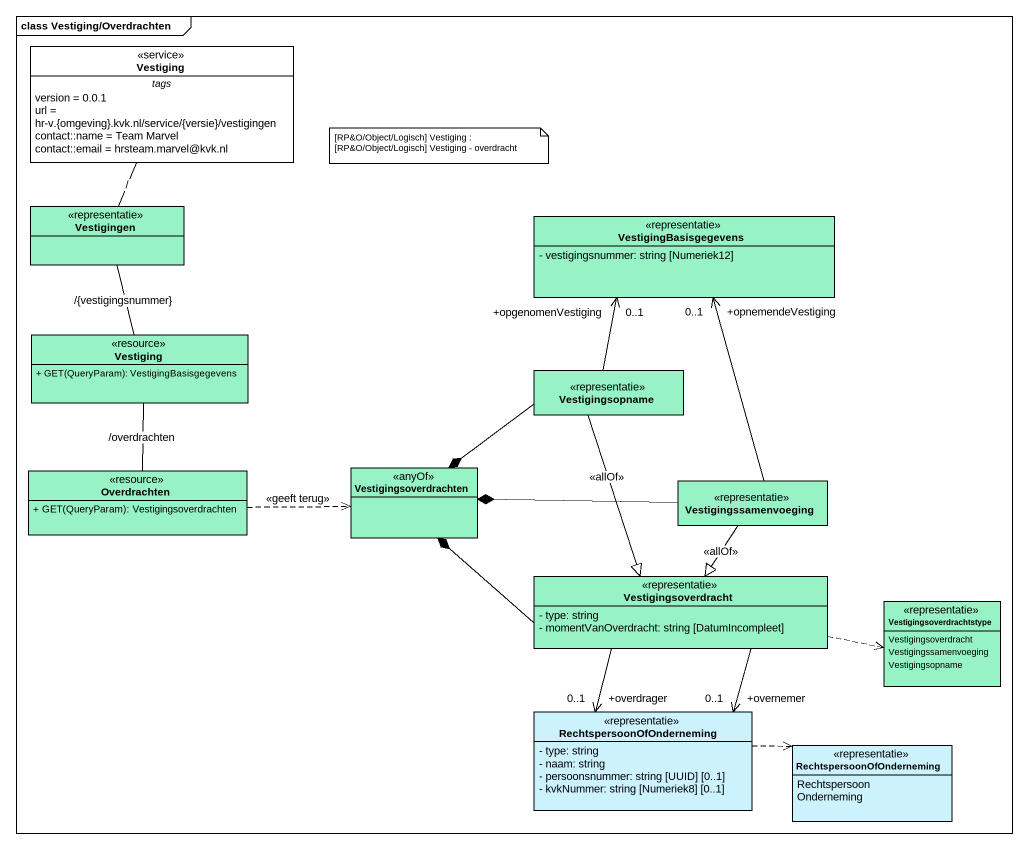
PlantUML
@startuml
mainframe class Vestiging/Overdrachten
hide circle
hide empty members
skinparam classAttributeIconSize 0
class Vestiging <<service>> {
  -- tags --
  version = 0.0.1
  url = hr-v.{omgeving}.kvk.nl/service/{versie}/vestigingen
  contact::name = Team Marvel
  contact::email = hrsteam.marvel@kvk.nl
}
class Vestigingen <<representatie>> #97F3C5
class VestigingBasisgegevens <<representatie>> #97F3C5 {
  - vestigingsnummer: string [Numeriek12]
}
class "Vestiging" as Vestiging_2 <<resource>> #97F3C5 {
  + GET(QueryParam): VestigingBasisgegevens
}
class Vestigingsopname <<representatie>> #97F3C5
class Overdrachten <<resource>> #97F3C5 {
  + GET(QueryParam): Vestigingsoverdrachten
}
class Vestigingsoverdrachten <<anyOf>> #97F3C5
class Vestigingssamenvoeging <<representatie>> #97F3C5
class Vestigingsoverdracht <<representatie>> #97F3C5 {
  - type: string
  - momentVanOverdracht: string [DatumIncompleet]
}
enum Vestigingsoverdrachtstype <<representatie>> #97F3C5 {
  Vestigingsoverdracht
  Vestigingssamenvoeging
  Vestigingsopname
}
class RechtspersoonOfOnderneming <<representatie>> #CCF2FE {
  - type: string
  - naam: string
  - persoonsnummer: string [UUID] [0..1]
  - kvkNummer: string [Numeriek8] [0..1]
}
enum "RechtspersoonOfOnderneming" as RechtspersoonOfOnderneming_2 <<representatie>> #CCF2FE {
  Rechtspersoon
  Onderneming
}
Vestiging -- Vestigingen : /
Vestigingen -- Vestiging_2 : /{vestigingsnummer}
Vestiging_2 -- Overdrachten : /overdrachten
Vestigingsopname -up-> "+opgenomenVestiging\n0..1" VestigingBasisgegevens
Vestigingsopname -left-* Vestigingsoverdrachten
Vestigingsopname --|> Vestigingsoverdracht : <<allOf>>
Overdrachten .right.> Vestigingsoverdrachten : <<geeft terug>>
Vestigingssamenvoeging -up-> "+opnemendeVestiging\n0..1" VestigingBasisgegevens
Vestigingssamenvoeging -left-* Vestigingsoverdrachten
Vestigingssamenvoeging --|> Vestigingsoverdracht : <<allOf>>
Vestigingsoverdracht -left-* Vestigingsoverdrachten
Vestigingsoverdracht .right.> Vestigingsoverdrachtstype
Vestigingsoverdracht --> "+overnemer\n0..1" RechtspersoonOfOnderneming
Vestigingsoverdracht --> "+overdrager\n0..1" RechtspersoonOfOnderneming
RechtspersoonOfOnderneming .right.> RechtspersoonOfOnderneming_2
note as N1
  [RP&O/Object/Logisch] Vestiging : [RP&O/Object/Logisch] Vestiging - overdracht
end note
@enduml
